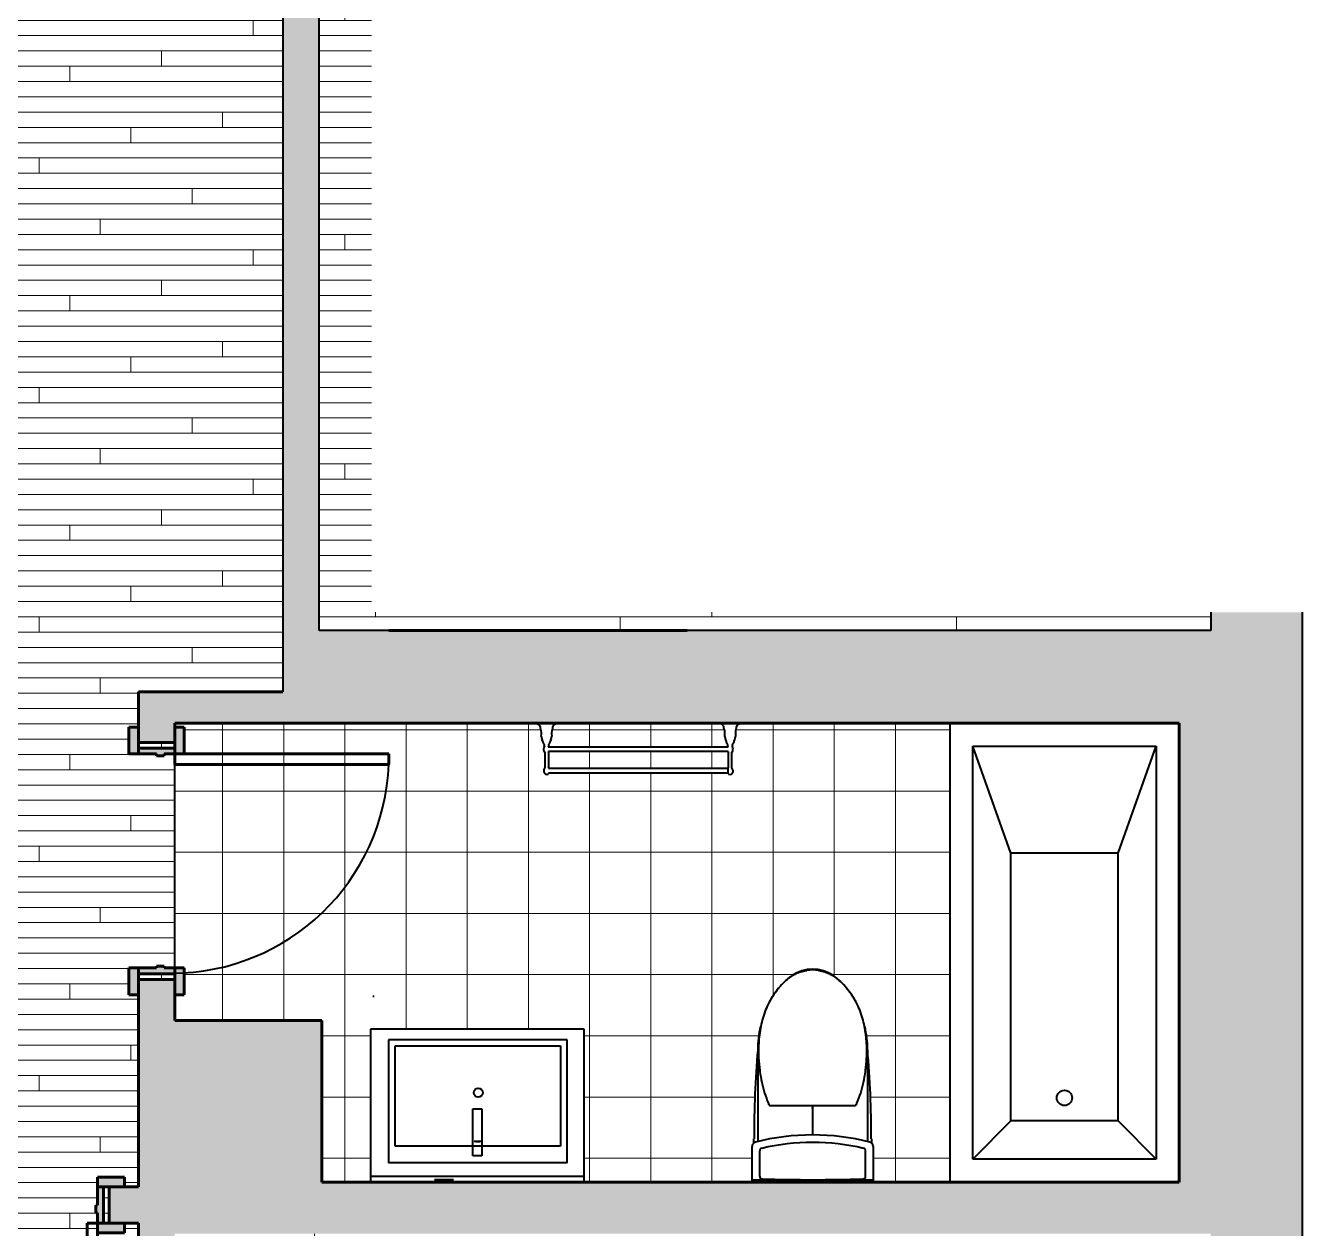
# Model space of a CAD drawing. Header units: inches. Extents: x 244 to 1315, y -3940 to 1078.
# Drawn here: x 494.2 to 661.2, y -3753.2 to -3595.9 of the extents above; entities that cross this region are included whole.
import ezdxf

# ---------------------------------------------------------------- set-up
doc = ezdxf.new("R2010")
doc.units = ezdxf.units.IN
doc.header["$MEASUREMENT"] = 0
for name, color, linetype, lineweight in [('A-DETL-GENF', 92, 'Continuous', 9), ('A-DOOR', 31, 'Continuous', 18), ('A-DOOR-FRAM', 31, 'Continuous', 18), ('A-FLOR', 192, 'Continuous', 40), ('A-FLOR-PATT', 8, 'Continuous', 40), ('A-WALL', 113, 'Continuous', 18), ('A-WALL-PATT', 111, 'Continuous', 18), ('I-WALL', 2, 'Continuous', 18), ('P-SANR-FIXT', 6, 'Continuous', 40), ('Q-CASE', 31, 'Continuous', 18), ('Q-SPCQ', 91, 'Continuous', 40)]:
    doc.layers.add(name, color=color, linetype=linetype, lineweight=lineweight)

# ---------------------------------------------------------------- blocks, each defined once
blk = doc.blocks.new('EMBARC Door - 28_ x 84_ -BATHROOM-1130415-UNIT 4')
at = {"layer": 'A-DOOR-FRAM', "lineweight": 40}
h = blk.add_hatch(color=135, dxfattribs=at)
h.paths.add_polyline_path([(-17.5, 2.375), (-14, 2.375), (-14, 3.625), (-17.5, 3.625)], flags=0)
h.paths.add_polyline_path([(14, 3.625), (14, 2.375), (17.5, 2.375), (17.5, 3.625)], flags=0)
h = blk.add_hatch(color=135, dxfattribs=at)
h.paths.add_polyline_path([(-14.75, -2.375), (-14, -2.375), (-14, -1), (-13.75, -1), (-13.75, 0), (-14, 0), (-14, 2.375), (-14.75, 2.375)], flags=0)
h.paths.add_polyline_path([(13.75, 0), (13.75, -1), (14, -1), (14, -2.375), (14.75, -2.375), (14.75, 2.375), (14, 2.375), (14, 0)], flags=0)
h = blk.add_hatch(color=135, dxfattribs=at)
h.paths.add_polyline_path([(-17.5, -2.375), (-17.5, -3.625), (-14, -3.625), (-14, -2.375)], flags=0)
h.paths.add_polyline_path([(14, -3.625), (17.5, -3.625), (17.5, -2.375), (14, -2.375)], flags=0)
at = {"layer": 'A-DOOR', "color": 10, "lineweight": 60}
for p, q in [((12.625, -2.375), (12.625, -30.375)), ((14, -2.375), (12.625, -2.375)), ((14, -2.375), (14, -30.375)), ((14, -30.375), (12.625, -30.375))]:
    blk.add_line(p, q, dxfattribs=at)
at = {"layer": 'A-DOOR', "color": 250, "lineweight": 40}
blk.add_arc((13.725, -1.991), 28.405, 180, 267.78054, dxfattribs=at)
at = {"layer": 'A-DOOR-FRAM', "color": 10, "lineweight": 60}
for p, q in [((-17.5, 2.375), (-17.5, 3.625)), ((-17.5, 3.625), (-14, 3.625)), ((-14, 3.625), (-14, 2.375)), ((14, 3.625), (17.5, 3.625)), ((14, 2.375), (14, 3.625)), ((17.5, 3.625), (17.5, 2.375)), ((-14, 2.375), (-17.5, 2.375)), ((-14.75, -2.375), (-14.75, 2.375)), ((-14.75, 2.375), (-14, 2.375)), ((-14, 2.375), (-14, 0)), ((17.5, 2.375), (14, 2.375)), ((14, 2.375), (14.75, 2.375)), ((14, 0), (14, 2.375)), ((14.75, 2.375), (14.75, -2.375)), ((-14, 0), (-13.75, 0)), ((-13.75, 0), (-13.75, -1)), ((13.75, 0), (14, 0)), ((13.75, -1), (13.75, 0)), ((-14, -1), (-14, -2.375)), ((-13.75, -1), (-14, -1)), ((14, -1), (13.75, -1)), ((14, -2.375), (14, -1)), ((-17.5, -3.625), (-17.5, -2.375)), ((-17.5, -2.375), (-14, -2.375)), ((-14, -2.375), (-14.75, -2.375)), ((-14, -2.375), (-14, -3.625)), ((14, -3.625), (14, -2.375)), ((14, -2.375), (17.5, -2.375)), ((14.75, -2.375), (14, -2.375)), ((17.5, -2.375), (17.5, -3.625)), ((-14, -3.625), (-17.5, -3.625)), ((17.5, -3.625), (14, -3.625))]:
    blk.add_line(p, q, dxfattribs=at)
blk = doc.blocks.new('BaseCabinet_Floating_vanity single_medicine cabinet - BaseCabinet_Floating_vanity single_medicine cabinet-1659136-UNIT 4')
at = {"layer": 'Q-CASE', "color": 250, "lineweight": 40}
for p, q in [((-13.26, 0), (-13.26, -20)), ((14.68, -20), (14.68, 0)), ((-13.26, -0.75), (14.74, -0.75)), ((3.85, -0.31), (6.32, -0.31)), ((-11.01, -2.5), (12.36, -2.5)), ((-11.01, -2.5), (-11.01, -18.62)), ((12.36, -18.62), (12.36, -2.5)), ((-10.14, -17.83), (-10.14, -4.7)), ((-10.14, -4.7), (11.49, -4.7)), ((0.14, -9.58), (0.14, -3.44)), ((0.14, -3.44), (1.33, -3.44)), ((1.33, -3.44), (1.33, -9.58)), ((11.49, -4.7), (11.49, -17.83)), ((0.14, -5.31), (1.14, -5.31)), ((0.96, -5.31), (0.42, -5.31)), ((1.33, -9.58), (0.14, -9.58)), ((11.49, -17.83), (-10.14, -17.83)), ((-13.26, -20), (14.68, -20)), ((-11.01, -18.62), (12.36, -18.62)), ((14.24, -24.25), (14.41, -24.25))]:
    blk.add_line(p, q, dxfattribs=at)
blk.add_circle((0.61, -11.69), 0.595, dxfattribs=at)
blk = doc.blocks.new('Tub- Duravit Starck 30x60 4 frost - Tub- Duravit Starck 30x60 4 frost-1353276-UNIT 4')
at = {"layer": 'P-SANR-FIXT', "color": 250}
for p, q in [((-9.5, 7), (-23.5, 12)), ((-23.5, -12), (-23.5, 12)), ((-23.5, 12), (30.5, 12)), ((25.5, 7), (30.5, 12)), ((30.5, 12), (30.5, -12)), ((-9.5, 7), (-9.5, -7)), ((25.5, 7), (-9.5, 7)), ((25.5, 7), (25.5, -7)), ((-9.5, -7), (-23.5, -12)), ((25.5, -7), (-9.5, -7)), ((25.5, -7), (30.5, -12)), ((30.5, -12), (-23.5, -12)), ((-26.5, -15), (33.5, -15))]:
    blk.add_line(p, q, dxfattribs=at)
blk.add_circle((22.49, 0), 1, dxfattribs=at)
blk = doc.blocks.new('EMBARC Door - 32_ x 84_ BEDROOM-1132056-UNIT 4')
at = {"layer": 'A-DOOR-FRAM', "lineweight": 40}
h = blk.add_hatch(color=135, dxfattribs=at)
h.paths.add_polyline_path([(-16, 2.375), (-16, 3.625), (-19.5, 3.625), (-19.5, 2.375)], flags=0)
h.paths.add_polyline_path([(18.952, 2.375), (19.5, 2.375), (19.5, 3.625), (16, 3.625), (16, 2.375)], flags=0)
h = blk.add_hatch(color=135, dxfattribs=at)
h.paths.add_polyline_path([(-16, -2.375), (-16, -1), (-15.75, -1), (-15.75, 0), (-16, 0), (-16, 2.375), (-16.75, 2.375), (-16.75, -2.375)], flags=0)
h.paths.add_polyline_path([(16, -2.375), (16.75, -2.375), (16.75, 2.375), (16, 2.375), (16, 0), (15.75, 0), (15.75, -1), (16, -1)], flags=0)
h = blk.add_hatch(color=135, dxfattribs=at)
h.paths.add_polyline_path([(-16, -3.625), (-16, -2.375), (-19.5, -2.375), (-19.5, -3.625)], flags=0)
h.paths.add_polyline_path([(18.952, -3.625), (19.5, -3.625), (19.5, -2.375), (16, -2.375), (16, -3.625)], flags=0)
at = {"layer": 'A-DOOR', "color": 10, "lineweight": 60}
for p, q in [((14.625, -2.375), (14.625, -34.375)), ((16, -2.375), (14.625, -2.375)), ((16, -2.375), (16, -34.375)), ((16, -34.375), (14.625, -34.375))]:
    blk.add_line(p, q, dxfattribs=at)
at = {"layer": 'A-DOOR', "color": 250, "lineweight": 40}
blk.add_arc((15.725, -1.991), 32.403, 180, 268.05446, dxfattribs=at)
at = {"layer": 'A-DOOR-FRAM', "color": 10, "lineweight": 60}
for p, q in [((-19.5, 2.375), (-19.5, 3.625)), ((-19.5, 3.625), (-16, 3.625)), ((-16, 3.625), (-16, 2.375)), ((16, 3.625), (19.5, 3.625)), ((16, 2.375), (16, 3.625)), ((19.5, 3.625), (19.5, 2.375)), ((-16, 2.375), (-19.5, 2.375)), ((-16.75, -2.375), (-16.75, 2.375)), ((-16.75, 2.375), (-16, 2.375)), ((-16, 2.375), (-16, 0)), ((19.5, 2.375), (16, 2.375)), ((16, 2.375), (16.75, 2.375)), ((16, 0), (16, 2.375)), ((16.75, 2.375), (16.75, -2.375)), ((-16, 0), (-15.75, 0)), ((-15.75, 0), (-15.75, -1)), ((15.75, 0), (16, 0)), ((15.75, -1), (15.75, 0)), ((-16, -1), (-16, -2.375)), ((-15.75, -1), (-16, -1)), ((16, -1), (15.75, -1)), ((16, -2.375), (16, -1)), ((-19.5, -3.625), (-19.5, -2.375)), ((-19.5, -2.375), (-16, -2.375)), ((-16, -2.375), (-16.75, -2.375)), ((-16, -2.375), (-16, -3.625)), ((16, -3.625), (16, -2.375)), ((16, -2.375), (19.5, -2.375)), ((16.75, -2.375), (16, -2.375)), ((19.5, -2.375), (19.5, -3.625)), ((-16, -3.625), (-19.5, -3.625)), ((19.5, -3.625), (16, -3.625))]:
    blk.add_line(p, q, dxfattribs=at)
blk = doc.blocks.new('Bathroom_Accessory-Double_Towel_Bar-Kohler-Kelston-13503 - Chrome-Polished_Chrome-CP-1087613-UNIT 4')
at = {"layer": 'Q-SPCQ', "color": 250}
for p, q in [((561.58, -3687.76), (561.58, -3687.64)), ((563.16, -3687.64), (563.16, -3687.76)), ((585.58, -3687.76), (585.58, -3687.64)), ((587.18, -3687.64), (587.19, -3687.76)), ((561.69, -3688.87), (561.7, -3688.52)), ((561.9, -3689.47), (561.78, -3689.26)), ((562.96, -3689.26), (562.84, -3689.47)), ((563.04, -3688.52), (563.05, -3688.87)), ((585.69, -3688.87), (585.7, -3688.52)), ((585.9, -3689.47), (585.78, -3689.26)), ((586.98, -3689.26), (586.86, -3689.47)), ((587.07, -3688.52), (587.07, -3688.87)), ((562.02, -3689.78), (561.94, -3689.69)), ((562.09, -3690.22), (562.15, -3690.22)), ((562.19, -3692.89), (562.19, -3690.91)), ((562.6, -3690.22), (586.15, -3690.22)), ((562.61, -3690.9), (562.61, -3692.92)), ((586.12, -3690.83), (562.65, -3690.83)), ((562.65, -3690.83), (562.65, -3690.87)), ((562.8, -3689.69), (562.72, -3689.78)), ((586.02, -3689.78), (585.94, -3689.69)), ((586.12, -3690.87), (586.12, -3690.83)), ((586.16, -3692.92), (586.16, -3690.9)), ((586.58, -3690.91), (586.58, -3692.96)), ((586.62, -3690.22), (586.68, -3690.22)), ((586.82, -3689.69), (586.74, -3689.78)), ((562.64, -3692.95), (562.64, -3692.98)), ((562.64, -3692.98), (586.13, -3692.98)), ((586.13, -3693.66), (562.64, -3693.66)), ((562.64, -3693.66), (562.64, -3693.69)), ((586.13, -3693.69), (586.13, -3692.95)), ((586.13, -3692.98), (586.13, -3692.95)), ((586.13, -3693.69), (586.13, -3693.66))]:
    blk.add_line(p, q, dxfattribs=at)
for centre, radius, start, end in [((561.29, -3687.12), 0.128, 181.1964, 264.8036), ((561.08, -3687.63), 0.436, 21.8005, 62.1995), ((561.6, -3687.46), 0.12, 187.0638, 244.9362), ((561.48, -3687.64), 0.1, 358.9824, 47.0697), ((563.26, -3687.64), 0.1, 132.9303, 181.0176), ((563.14, -3687.46), 0.12, 295.0638, 352.9362), ((563.66, -3687.63), 0.436, 117.8005, 158.1995), ((563.45, -3687.12), 0.128, 275.1964, 358.8036), ((585.29, -3687.12), 0.128, 181.1964, 264.8036), ((585.08, -3687.63), 0.436, 21.8005, 62.1995), ((585.6, -3687.46), 0.12, 187.0638, 244.9362), ((585.48, -3687.64), 0.1, 358.9824, 47.0697), ((587.28, -3687.64), 0.1, 132.9303, 181.0176), ((587.17, -3687.46), 0.12, 295.0638, 352.9362), ((587.69, -3687.63), 0.436, 117.8005, 158.1995), ((587.47, -3687.12), 0.128, 275.1964, 358.8036), ((559.71, -3688.44), 1.99, 357.6735, 19.9495), ((562.54, -3688.88), 0.843, 179.2403, 206.5904), ((562.2, -3688.88), 0.843, 333.4096, 0.7597), ((565.03, -3688.44), 1.99, 160.0505, 182.3265), ((583.71, -3688.44), 1.99, 357.6735, 19.9495), ((586.54, -3688.88), 0.843, 179.2403, 206.5904), ((586.23, -3688.88), 0.843, 333.4096, 0.7597), ((589.06, -3688.44), 1.99, 160.0505, 182.3265), ((561.51, -3689.57), 0.407, 353.8401, 14.1599), ((562, -3689.63), 0.0874, 173.8401, 228.8053), ((562.5, -3690.51), 0.508, 144.4295, 180.9134), ((562.42, -3690.55), 0.429, 175.6288, 236.791), ((561.79, -3689.99), 0.312, 338.8268, 42.083), ((562.17, -3690.13), 0.0907, 158.8268, 255.5429), ((562.57, -3690.13), 0.0907, 284.4571, 21.1732), ((562.37, -3690.6), 0.383, 307.7532, 315.9552), ((562.95, -3689.99), 0.312, 137.917, 201.1732), ((562.74, -3689.63), 0.0874, 311.1947, 6.1599), ((563.23, -3689.57), 0.407, 165.8401, 186.1599), ((585.51, -3689.57), 0.407, 353.8401, 14.1599), ((586, -3689.63), 0.0874, 173.8401, 228.8053), ((585.79, -3689.99), 0.312, 338.8268, 42.083), ((586.17, -3690.13), 0.0907, 158.8268, 255.5429), ((586.39, -3690.62), 0.362, 222.7084, 231.3813), ((586.35, -3690.56), 0.418, 303.3146, 5.8817), ((586.6, -3690.13), 0.0907, 284.4571, 21.1732), ((586.97, -3689.99), 0.312, 137.917, 201.1732), ((585.91, -3690.61), 0.869, 5.8817, 26.8538), ((586.77, -3689.63), 0.0874, 311.1947, 6.1599), ((587.26, -3689.57), 0.407, 165.8401, 186.1599), ((562.44, -3693.37), 0.442, 169.6067, 264.9265), ((562.43, -3693.25), 0.426, 124.3288, 185.9719), ((562.39, -3693.48), 0.328, 272.0748, 321.177), ((562.57, -3692.98), 0.0729, 26.5629, 63.4371), ((586.39, -3693.18), 0.347, 131.5308, 139.5078), ((586.35, -3693.54), 0.268, 213.6782, 274.4332), ((586.34, -3693.37), 0.442, 274.383, 9.248), ((586.21, -3693.39), 0.572, 9.8652, 49.1677)]:
    blk.add_arc(centre, radius, start, end, dxfattribs=at)
blk = doc.blocks.new('Toilet _TOTO LEGATO 3D_cleaned up - MS624214CEF-429084-UNIT 4')
at = {"layer": 'P-SANR-FIXT', "color": 250}
for p, q in [((-7.91, 9.34), (-7.91, 13.95)), ((-7.91, 13.75), (7.92, 13.75)), ((7.92, 13.95), (7.92, 9.34)), ((-6.93, 13.23), (-6.93, 9.92)), ((6.93, 9.92), (6.93, 13.23)), ((-7.68, 8.33), (-7.68, 8.88)), ((-7.18, -3.31), (-7.18, 8.71)), ((-7.18, 8.7), (-7.15, 8.7)), ((7.16, 8.7), (7.18, 8.7)), ((7.18, -3.31), (7.18, 8.71)), ((7.68, 8.87), (7.68, 8.33)), ((0, 4.03), (0, 7.83)), ((0, 4.24), (0, 5.36)), ((-5.61, 4.03), (5.61, 4.03)), ((0, 4.36), (0, 4.24)), ((0, 4.03), (0, 4.36)), ((0, 4.03), (0, 4.24)), ((-7.09, -3.31), (-7.18, -3.31)), ((-7.09, -3.31), (-7.18, -3.31)), ((7.18, -3.31), (7.09, -3.31)), ((7.18, -3.31), (7.09, -3.31))]:
    blk.add_line(p, q, dxfattribs=at)
at = {"layer": 'P-SANR-FIXT', "color": 250, "flags": 128}
for points in [[(-5.61, 4.03), (-5.67, 3.95), (-5.71, 3.87)], [(5.71, 3.87), (5.67, 3.95), (5.61, 4.03)], [(-6.02, 3.13), (-6.04, 3.07), (-6.06, 3.01)], [(6.06, 3.01), (6.04, 3.07), (6.02, 3.13)]]:
    blk.add_lwpolyline(points, dxfattribs=at)
at = {"layer": 'P-SANR-FIXT', "color": 250}
for centre, radius, start, end in [((-7.32, 13.95), 0.591, 174.9168, 180), ((-6.58, 13.23), 0.348, 91.929, 180), ((0, -182.17), 195.86, 88.071, 91.929), ((6.58, 13.23), 0.348, 360, 88.071), ((7.33, 13.95), 0.591, 0, 5.0832), ((-7.32, 9.34), 0.591, 180, 255.5423), ((0, 37.75), 29.92, 255.5423, 284.4577), ((-6.58, 9.92), 0.348, 180, 256.6907), ((0, 37.75), 28.94, 256.6907, 283.3093), ((6.58, 9.92), 0.348, 283.3093, 360), ((7.33, 9.34), 0.591, 284.4577, 0), ((130.13, 8.33), 137.8, 180, 184.8441), ((-130.13, 8.33), 137.8, 355.1559, 360), ((5.78, -3.31), 12.96, 180, 193.5517), ((-5.78, -3.31), 12.96, 346.4483, 360), ((3.9, -4.41), 10.87, 210.6767, 211.8641), ((-3.9, -4.41), 10.87, 328.0504, 329.259), ((3.9, -4.41), 10.87, 217.7104, 219.7726), ((-3.9, -4.41), 10.87, 320.2019, 322.2678), ((0, -8.61), 5.13, 237.4467, 240.5016), ((0, -8.96), 4.88, 236.2844, 303.7167), ((0, -8.61), 5.13, 299.4994, 302.5551), ((0, -8.61), 5.13, 248.2107, 251.2135), ((0, -8.61), 5.13, 288.789, 291.7895)]:
    blk.add_arc(centre, radius, start, end, dxfattribs=at)
for points in [[(-5.79, 3.7), (-5.98, 3.26), (-6.31, 2.36), (-6.68, 0.96), (-6.84, 0.02), (-6.9, -0.46)], [(-5.74, 3.81), (-5.75, 3.8), (-5.76, 3.78), (-5.78, 3.74), (-5.79, 3.71), (-5.79, 3.7)], [(-5.71, 3.87), (-5.71, 3.87), (-5.72, 3.85), (-5.74, 3.83), (-5.74, 3.81)], [(5.74, 3.81), (5.74, 3.82), (5.72, 3.85), (5.72, 3.87), (5.71, 3.87)], [(6.9, -0.46), (6.84, 0.02), (6.68, 0.96), (6.31, 2.36), (5.98, 3.26), (5.79, 3.7)], [(-6.9, -0.46), (-6.93, -0.74), (-6.99, -1.31), (-7.04, -1.88), (-7.06, -2.17)], [(7.06, -2.17), (7.04, -1.88), (6.99, -1.31), (6.93, -0.74), (6.9, -0.46)], [(-7.06, -2.17), (-7.1, -2.92), (-7.09, -4.42), (-6.88, -5.9), (-6.73, -6.64)], [(6.73, -6.64), (6.88, -5.9), (7.09, -4.42), (7.1, -2.92), (7.06, -2.17)], [(-5.18, -10.37), (-5.23, -10.3), (-5.32, -10.16), (-5.4, -10.02), (-5.44, -9.95)], [(5.43, -9.96), (5.4, -10.03), (5.31, -10.16), (5.23, -10.3), (5.18, -10.37)], [(-5.05, -10.56), (-5.1, -10.5), (-5.14, -10.43), (-5.18, -10.37)], [(-4.4, -11.42), (-4.43, -11.39), (-4.45, -11.35), (-4.48, -11.32)], [(4.48, -11.33), (4.45, -11.36), (4.42, -11.39), (4.4, -11.42)], [(5.18, -10.37), (5.14, -10.43), (5.1, -10.5), (5.05, -10.56)]]:
    blk.add_open_spline(points, degree=3, dxfattribs=at)
for points, knots in [([(5.79, 3.7), (5.79, 3.71), (5.79, 3.72), (5.78, 3.73), (5.78, 3.74), (5.77, 3.75), (5.77, 3.76), (5.76, 3.77), (5.76, 3.78), (5.76, 3.79), (5.75, 3.8), (5.74, 3.81), (5.74, 3.81)], [0, 0, 0, 0, 0.166667, 0.25, 0.333333, 0.416667, 0.5, 0.583333, 0.666667, 0.75, 0.833333, 1, 1, 1, 1]), ([(-6.73, -6.64), (-6.65, -7), (-6.46, -7.72), (-5.94, -9.12), (-5.2, -10.42), (-4.28, -11.58), (-3.76, -12.12), (-3.49, -12.37)], [0, 0, 0, 0, 0.166667, 0.333333, 0.666667, 0.833333, 1, 1, 1, 1]), ([(3.49, -12.37), (3.76, -12.12), (4.28, -11.58), (5.2, -10.42), (5.94, -9.12), (6.46, -7.72), (6.65, -7), (6.73, -6.64)], [0, 0, 0, 0, 0.166667, 0.333333, 0.666667, 0.833333, 1, 1, 1, 1]), ([(-4.58, -11.2), (-4.6, -11.17), (-4.69, -11.07), (-4.77, -10.96), (-4.83, -10.87)], [0.6308205, 0.6308205, 0.6308205, 0.6308205, 0.6666667, 0.779503, 0.779503, 0.779503, 0.779503]), ([(-3.49, -12.37), (-3.69, -12.19), (-3.92, -11.96), (-4.15, -11.71), (-4.18, -11.67)], [0, 0, 0, 0, 0.3333333, 0.3979979, 0.3979979, 0.3979979, 0.3979979]), ([(4.18, -11.67), (4.15, -11.71), (3.92, -11.96), (3.69, -12.19), (3.49, -12.37)], [0.6020926, 0.6020926, 0.6020926, 0.6020926, 0.6666667, 1, 1, 1, 1]), ([(4.83, -10.87), (4.77, -10.96), (4.68, -11.07), (4.6, -11.17), (4.58, -11.2)], [0.2205907, 0.2205907, 0.2205907, 0.2205907, 0.3333333, 0.3707003, 0.3707003, 0.3707003, 0.3707003]), ([(-2.71, -12.97), (-2.87, -12.87), (-3.14, -12.68), (-3.39, -12.46), (-3.49, -12.37)], [0.6542519, 0.6542519, 0.6542519, 0.6542519, 0.8571429, 1, 1, 1, 1]), ([(-3.49, -12.37), (-3.3, -12.55), (-2.9, -12.86), (-2.24, -13.25), (-1.52, -13.53), (-0.52, -13.76), (0.78, -13.76), (2.01, -13.38), (2.9, -12.86), (3.3, -12.55), (3.49, -12.37)], [0, 0, 0, 0, 0.1, 0.2, 0.3, 0.4, 0.6, 0.8, 0.9, 1, 1, 1, 1]), ([(-2.28, -13.21), (-2.36, -13.17), (-2.48, -13.11), (-2.59, -13.04), (-2.64, -13.01)], [0.4864195, 0.4864195, 0.4864195, 0.4864195, 0.5714286, 0.6258889, 0.6258889, 0.6258889, 0.6258889]), ([(-1.58, -13.49), (-1.59, -13.49), (-1.64, -13.47), (-1.72, -13.44), (-1.83, -13.41), (-1.96, -13.35), (-2.09, -13.3), (-2.17, -13.26), (-2.2, -13.25)], [0.2391348, 0.2391348, 0.2391348, 0.2391348, 0.25, 0.2857143, 0.3214286, 0.3571429, 0.4285714, 0.4541068, 0.4541068, 0.4541068, 0.4541068]), ([(2.2, -13.25), (2.17, -13.26), (2.05, -13.31), (1.91, -13.38), (1.75, -13.43), (1.67, -13.46), (1.61, -13.48), (1.58, -13.49)], [0.545761, 0.545761, 0.545761, 0.545761, 0.5714286, 0.6785714, 0.7053571, 0.7321429, 0.7607227, 0.7607227, 0.7607227, 0.7607227]), ([(2.64, -13.01), (2.59, -13.04), (2.48, -13.11), (2.36, -13.17), (2.28, -13.21)], [0.3741111, 0.3741111, 0.3741111, 0.3741111, 0.4285714, 0.513369, 0.513369, 0.513369, 0.513369]), ([(3.49, -12.37), (3.29, -12.56), (3.03, -12.76), (2.76, -12.94), (2.71, -12.97)], [0, 0, 0, 0, 0.2857143, 0.3457481, 0.3457481, 0.3457481, 0.3457481]), ([(-0.75, -13.69), (-0.84, -13.67), (-0.98, -13.65), (-1.15, -13.61), (-1.28, -13.58), (-1.37, -13.56), (-1.43, -13.54), (-1.45, -13.53)], [0, 0, 0, 0, 0.0714286, 0.1071429, 0.1428571, 0.1785714, 0.1956596, 0.1956596, 0.1956596, 0.1956596]), ([(1.45, -13.53), (1.41, -13.54), (1.35, -13.56), (1.25, -13.59), (1.06, -13.63), (0.89, -13.66), (0.75, -13.69)], [0.8041925, 0.8041925, 0.8041925, 0.8041925, 0.8392857, 0.8660714, 0.8928571, 1, 1, 1, 1])]:
    blk.add_open_spline(points, degree=3, knots=knots, dxfattribs=at)

msp = doc.modelspace()

# ---------------------------------------------------------------- hatches: boundary and pattern name
at = {"layer": 'A-DETL-GENF'}
h = msp.add_hatch(color=55, dxfattribs=at)
h.paths.add_polyline_path([(316.52, -3786.75), (329.25, -3786.75), (329.25, -3711.31), (305.5, -3711.31), (305.5, -3786.75)], flags=0)
h.paths.add_polyline_path([(511.37, -3750.5), (530.37, -3750.5), (530.37, -3728.62), (511.37, -3728.62), (511.37, -3746.38)], flags=0)
h.paths.add_polyline_path([(452.3, -3593.63), (463.32, -3593.63), (463.32, -3574.06), (342.01, -3574.06), (342.01, -3593.63), (397.99, -3593.63)], flags=0)
at = {"layer": 'A-FLOR-PATT', "lineweight": 9}
h = msp.add_hatch(dxfattribs=at)
h.set_pattern_fill('FP_1', color=43, style=0, pattern_type=2)
h.set_pattern_definition([(0, (0, 0.8), (0, 2), []), (90, (0, 0.8), (-8, 8), [2, -28]), (90, (12, 4.8), (-8, 8), [2, -28])])
h.paths.add_polyline_path([(411.57, -3919.87), (440.77, -3919.87), (482.59, -3857.87), (560.5, -3857.87), (560.5, -3853.4), (559.25, -3853.4), (559.25, -3849.9), (562.87, -3849.9), (562.87, -3849.65), (563.87, -3849.65), (563.87, -3849.9), (565.25, -3849.9), (565.25, -3821.9), (563.87, -3821.9), (563.87, -3822.15), (562.87, -3822.15), (562.87, -3821.9), (559.25, -3821.9), (559.25, -3818.4), (560.5, -3818.4), (560.5, -3814.25), (554.87, -3814.25), (554.87, -3815.5), (551.37, -3815.5), (551.37, -3812.87), (551.12, -3812.87), (551.12, -3811.87), (551.37, -3811.87), (551.37, -3808.25), (554.87, -3808.25), (554.87, -3809.5), (572, -3809.5), (572, -3753.87), (513.75, -3753.87), (513.75, -3809.5), (519.87, -3809.5), (519.87, -3808.25), (523.37, -3808.25), (523.37, -3811.87), (523.62, -3811.87), (523.62, -3812.87), (523.37, -3812.87), (523.37, -3815.5), (519.87, -3815.5), (519.87, -3814.25), (509, -3814.25), (509, -3752.5), (507.16, -3752.5), (507.16, -3753.75), (503.66, -3753.75), (503.66, -3751.12), (503.41, -3751.12), (503.41, -3750.12), (503.66, -3750.12), (503.66, -3746.5), (507.16, -3746.5), (507.16, -3747.75), (509, -3747.75), (509, -3722.62), (507.75, -3722.62), (507.75, -3719.12), (511.37, -3719.12), (511.37, -3718.87), (512.37, -3718.87), (512.37, -3719.12), (513.75, -3719.12), (513.75, -3691.12), (512.37, -3691.12), (512.37, -3691.37), (511.37, -3691.37), (511.37, -3691.12), (507.75, -3691.12), (507.75, -3687.62), (509, -3687.62), (509, -3683), (527.87, -3683), (527.87, -3594.75), (526.62, -3594.75), (526.62, -3591.25), (529.62, -3591.25), (529.62, -3591), (530.62, -3591), (530.62, -3591.25), (533.87, -3591.25), (533.87, -3594.75), (532.62, -3594.75), (532.62, -3675), (649.25, -3675), (649.25, -3672.6), (539.5, -3672.6), (539.5, -3518.43), (581.25, -3518.43), (581.25, -3515), (532.62, -3515), (532.62, -3551.75), (533.87, -3551.75), (533.87, -3555.25), (530.62, -3555.25), (530.62, -3555.5), (529.62, -3555.5), (529.62, -3555.25), (526.62, -3555.25), (526.62, -3551.75), (527.87, -3551.75), (527.87, -3510.25), (621.12, -3510.25), (621.12, -3483.25), (645.12, -3483.25), (645.12, -3483.12), (618.75, -3483.12), (617.75, -3481.87), (617.75, -3481.37), (616.31, -3479.93), (616.31, -3456.43), (617.75, -3455), (617.76, -3454.47), (618.75, -3453.25), (621.12, -3453.25), (621.12, -3431.25), (565.37, -3431.25), (565.37, -3434.02), (561.61, -3434.02), (561.59, -3434.1), (561.53, -3434.15), (561.52, -3434.22), (561.56, -3434.28), (561.61, -3434.29), (561.61, -3434.37), (563.52, -3434.4), (563.56, -3434.43), (563.62, -3434.57), (563.62, -3435.26), (563.57, -3435.44), (563.44, -3435.58), (563.26, -3435.65), (561.88, -3435.77), (561.66, -3435.99), (536.61, -3435.99), (536.59, -3437.07), (536.53, -3437.07), (536.47, -3437.16), (536.42, -3437.17), (534.79, -3437.14), (534.7, -3437.1), (534.67, -3437.02), (534.65, -3437.02), (534.64, -3436.43), (534.64, -3435.99), (533.72, -3435.96), (533.68, -3435.93), (533.62, -3435.79), (533.62, -3434.57), (533.72, -3434.4), (533.82, -3434.37), (535.63, -3434.37), (535.65, -3434.29), (535.71, -3434.24), (535.72, -3434.17), (535.68, -3434.11), (535.63, -3434.1), (535.63, -3434.02), (533.62, -3434.02), (533.65, -3407.35), (533.77, -3407.26), (533.77, -3407.25), (533.12, -3407.25), (533.12, -3435.24), (443.12, -3435.24), (443.12, -3423.24), (399.21, -3423.24), (399.21, -3411.37), (315.62, -3411.37), (315.62, -3413.9), (263.29, -3466.23), (263.29, -3541.52), (312.02, -3590.25), (339.95, -3590.25), (339.95, -3571.56), (465.95, -3571.56), (465.95, -3603.25), (461.2, -3603.25), (461.2, -3597), (422.2, -3597), (422.2, -3653.5), (461.2, -3653.5), (461.2, -3651.25), (465.95, -3651.25), (465.95, -3666.13), (467.2, -3666.13), (467.2, -3669.63), (463.57, -3669.63), (463.57, -3669.88), (462.57, -3669.88), (462.57, -3669.63), (459.95, -3669.63), (459.95, -3666.13), (461.2, -3666.13), (461.2, -3658.25), (417.45, -3658.25), (417.45, -3597), (315.62, -3597), (315.62, -3709.25), (331.62, -3709.25), (331.62, -3765.99), (417.82, -3765.99), (417.82, -3762.99), (422.57, -3762.99), (422.57, -3765.99), (461.2, -3765.99), (461.2, -3712.99), (422.57, -3712.99), (422.57, -3714.99), (417.82, -3714.99), (417.82, -3706.24), (461.2, -3706.24), (461.2, -3705.13), (459.95, -3705.13), (459.95, -3701.63), (462.57, -3701.63), (462.57, -3701.38), (463.57, -3701.38), (463.57, -3701.63), (467.2, -3701.63), (467.2, -3705.13), (465.95, -3705.13), (465.95, -3747.75), (468.16, -3747.75), (468.16, -3746.5), (471.66, -3746.5), (471.66, -3750.12), (471.91, -3750.12), (471.91, -3751.12), (471.66, -3751.12), (471.66, -3753.75), (468.16, -3753.75), (468.16, -3752.5), (465.95, -3752.5), (465.95, -3770.74), (331.62, -3770.74), (331.62, -3789.5), (315.62, -3789.5), (315.62, -3857.87), (325.79, -3857.87), (367.61, -3919.87), (397.99, -3919.87)], flags=0)
h.paths.add_polyline_path([(372.01, -3852.75), (371.38, -3852.75), (371.38, -3773.75), (431.38, -3773.75), (431.38, -3852.75), (372.38, -3852.75)], flags=0)
h.paths.add_polyline_path([(565.25, -3851.4), (565.25, -3850.65), (560.5, -3850.65), (560.5, -3851.4), (563.87, -3851.4)], flags=0)
h.paths.add_polyline_path([(560.5, -3821.15), (565.25, -3821.15), (565.25, -3820.4), (560.5, -3820.4)], flags=0)
h.paths.add_polyline_path([(521.87, -3814.25), (522.62, -3814.25), (522.62, -3809.5), (521.87, -3809.5), (521.87, -3812.87)], flags=0)
h.paths.add_polyline_path([(552.12, -3814.25), (552.87, -3814.25), (552.87, -3809.5), (552.12, -3809.5), (552.12, -3812.87)], flags=0)
h.paths.add_polyline_path([(356.88, -3786.75), (356.88, -3773.75), (369.88, -3773.75), (369.88, -3786.75)], flags=0)
h.paths.add_polyline_path([(445.88, -3786.75), (432.88, -3786.75), (432.88, -3773.75), (445.88, -3773.75), (445.88, -3780.72)], flags=0)
h.paths.add_polyline_path([(470.16, -3752.5), (470.91, -3752.5), (470.91, -3747.75), (470.16, -3747.75), (470.16, -3751.12)], flags=0)
h.paths.add_polyline_path([(505.16, -3752.5), (505.16, -3747.75), (504.41, -3747.75), (504.41, -3752.5), (504.85, -3752.5)], flags=0)
h.paths.add_polyline_path([(512.37, -3720.62), (513.75, -3720.62), (513.75, -3719.87), (509, -3719.87), (509, -3720.62), (511.37, -3720.62)], flags=0)
h.paths.add_polyline_path([(465.95, -3703.13), (465.95, -3702.38), (461.2, -3702.38), (461.2, -3703.13), (463.57, -3703.13)], flags=0)
h.paths.add_polyline_path([(512.37, -3690.37), (513.75, -3690.37), (513.75, -3689.62), (509, -3689.62), (509, -3690.37), (511.37, -3690.37)], flags=0)
h.paths.add_polyline_path([(397, -3682.2), (338, -3682.2), (338, -3603.2), (398, -3603.2), (398, -3682.2), (397.87, -3682.2)], flags=0)
h.paths.add_polyline_path([(462.57, -3668.88), (465.95, -3668.88), (465.95, -3668.13), (461.2, -3668.13), (461.2, -3668.88)], flags=0)
h.paths.add_polyline_path([(429.22, -3648.75), (425.83, -3648.75), (425.83, -3619.75), (456.83, -3619.75), (456.83, -3648.75), (452.3, -3648.75)], flags=0)
h.paths.add_polyline_path([(336.5, -3616.2), (323.5, -3616.2), (323.5, -3603.2), (336.5, -3603.2), (336.5, -3614.08)], flags=0)
h.paths.add_polyline_path([(399.5, -3616.2), (399.5, -3603.2), (412.5, -3603.2), (412.5, -3616.2)], flags=0)
h.paths.add_polyline_path([(530.62, -3592.75), (532.62, -3592.75), (532.62, -3592), (527.87, -3592), (527.87, -3592.75), (529.62, -3592.75)], flags=0)
h.paths.add_polyline_path([(532.62, -3580.7), (519.63, -3573.2), (532.62, -3565.7)], flags=0)
h.paths.add_polyline_path([(449.63, -3564.16), (448.21, -3564.15), (446.47, -3564.02), (445.33, -3563.87), (443.83, -3563.6), (442.6, -3563.31), (440.51, -3562.76), (438.02, -3562.08), (436.93, -3561.7), (436.08, -3561.33), (435.84, -3561.19), (435.7, -3560.97), (436.32, -3559.03), (437.75, -3559.42), (439.55, -3559.83), (441.85, -3560.32), (443.63, -3560.64), (445.3, -3560.86), (446.11, -3560.92), (447.12, -3560.96), (448.02, -3560.94), (448.91, -3560.87), (449.72, -3560.76), (450.62, -3560.55), (451.36, -3560.31), (452.3, -3559.86), (453.14, -3559.29), (453.93, -3558.58), (454.44, -3558.02), (452.3, -3559.82), (449.12, -3560.74), (445.76, -3560.74), (443.16, -3560.38), (440.27, -3559.78), (436.42, -3558.89), (437.57, -3553.57), (438.88, -3548.89), (440.47, -3544.26), (442.2, -3539.99), (442.65, -3540.15), (447.42, -3542.02), (449.28, -3542.84), (451.02, -3543.71), (453.77, -3545.57), (455.91, -3548.14), (456.64, -3550.64), (456.47, -3549.68), (456.17, -3548.71), (455.84, -3547.95), (455.33, -3547.11), (454.6, -3546.22), (453.9, -3545.54), (453.06, -3544.85), (452.17, -3544.23), (451.29, -3543.69), (450.36, -3543.17), (449.44, -3542.71), (448.24, -3542.16), (445.83, -3541.16), (443.29, -3540.19), (442.3, -3539.85), (442.18, -3539.81), (442.77, -3537.86), (443.02, -3537.76), (443.29, -3537.78), (443.85, -3537.87), (444.86, -3538.11), (446.26, -3538.55), (451.21, -3540.33), (451.75, -3540.56), (452.77, -3541.03), (454.28, -3541.85), (455.29, -3542.47), (456.18, -3543.08), (457.17, -3543.86), (458.19, -3544.8), (459.12, -3545.87), (459.92, -3547.08), (460.53, -3548.42), (460.96, -3549.86), (461.19, -3551.37), (461.22, -3552.91), (461, -3554.69), (460.7, -3555.99), (460.12, -3557.5), (459.41, -3558.82), (458.52, -3560.09), (457.48, -3561.21), (456.32, -3562.17), (455.06, -3562.93), (453.6, -3563.52), (452.3, -3563.86), (450.99, -3564.07), (450, -3564.13)], flags=0)
h.paths.add_polyline_path([(529.62, -3554.5), (532.62, -3554.5), (532.62, -3553.75), (527.87, -3553.75), (527.87, -3554.5)], flags=0)
h.paths.add_polyline_path([(397.99, -3526.79), (335.81, -3526.79), (335.81, -3496.79), (421.81, -3496.79), (421.81, -3526.79), (417.81, -3526.79)], flags=0)
h.paths.add_polyline_path([(435.94, -3521.28), (433.94, -3521.05), (432.04, -3520.39), (430.33, -3519.31), (428.91, -3517.89), (427.83, -3516.18), (427.17, -3514.28), (426.94, -3512.28), (427.17, -3510.28), (427.83, -3508.37), (428.91, -3506.67), (430.33, -3505.24), (432.04, -3504.17), (433.94, -3503.5), (435.94, -3503.28), (437.95, -3503.5), (439.85, -3504.17), (441.55, -3505.24), (442.98, -3506.67), (444.05, -3508.37), (444.72, -3510.28), (444.94, -3512.28), (444.72, -3514.28), (444.05, -3516.18), (442.98, -3517.89), (441.55, -3519.31), (439.85, -3520.39), (437.95, -3521.05)], flags=0)
h.paths.add_polyline_path([(621.12, -3518.43), (649.25, -3518.43), (649.25, -3515), (586, -3515), (586, -3518.43), (615.23, -3518.43)], flags=0)
h.paths.add_polyline_path([(617.75, -3479.09), (617.75, -3457.28), (617.5, -3457.53), (617.31, -3458.25), (617.31, -3478.12), (617.5, -3478.84)], flags=0)
h.paths.add_polyline_path([(369.68, -3473.09), (369.68, -3471.07), (385.68, -3471.07), (385.68, -3473.09)], flags=0)
h.paths.add_polyline_path([(345.68, -3473.08), (345.68, -3471.05), (361.68, -3471.03), (361.68, -3473.05), (356.13, -3473.06)], flags=0)
h.paths.add_polyline_path([(385.66, -3469.84), (369.67, -3469.84), (369.67, -3465.09), (361.65, -3465.09), (361.66, -3469.8), (345.67, -3469.83), (345.66, -3465.09), (336.55, -3465.09), (336.55, -3457.33), (331.68, -3457.33), (331.68, -3441.35), (336.55, -3441.35), (336.55, -3433.52), (345.66, -3433.52), (345.67, -3428.83), (361.65, -3428.84), (361.67, -3433.52), (369.66, -3433.52), (369.66, -3428.84), (385.65, -3428.86), (385.67, -3433.52), (395.48, -3433.52), (395.48, -3441.33), (400.23, -3441.33), (400.23, -3457.32), (395.48, -3457.32), (395.48, -3465.09), (385.66, -3465.09)], flags=0)
h.paths.add_polyline_path([(328.43, -3457.35), (328.43, -3441.35), (330.45, -3441.35), (330.45, -3457.35)], flags=0)
h.paths.add_polyline_path([(401.45, -3457.33), (401.45, -3441.34), (403.48, -3441.34), (403.48, -3457.33)], flags=0)
h.paths.add_polyline_path([(385.67, -3427.63), (369.67, -3427.61), (369.67, -3425.59), (385.67, -3425.61)], flags=0)
h.paths.add_polyline_path([(361.67, -3427.62), (345.67, -3427.6), (345.67, -3425.58), (361.67, -3425.59)], flags=0)
h = msp.add_hatch(dxfattribs=at)
h.set_pattern_fill('FP_2', color=9, style=0, pattern_type=2)
h.set_pattern_definition([(0, (0, 0), (0, 8), []), (90, (0, 0), (-8, 5e-16), [])])
h.paths.add_polyline_path([(539.37, -3747.12), (539.37, -3727.12), (567.31, -3727.12), (567.31, -3747.12), (589.27, -3747.12), (589.27, -3747.07), (589.28, -3742.34), (589.39, -3742.1), (589.51, -3741.99), (589.51, -3741.18), (589.64, -3735.47), (590, -3729.81), (590.1, -3729.81), (590.14, -3728.71), (590.26, -3727.59), (590.45, -3726.48), (590.74, -3725.41), (591.13, -3724.36), (591.75, -3723.16), (592.75, -3721.76), (592.92, -3721.55), (593.69, -3720.75), (594.51, -3720.13), (595.53, -3719.66), (595.67, -3719.61), (596.45, -3719.43), (597.18, -3719.38), (597.95, -3719.44), (598.93, -3719.69), (599.94, -3720.19), (600.07, -3720.27), (600.67, -3720.75), (601.62, -3721.77), (601.74, -3721.89), (602.74, -3723.37), (603.24, -3724.36), (603.63, -3725.41), (603.91, -3726.48), (604.11, -3727.59), (604.11, -3727.59), (604.23, -3728.71), (604.25, -3729.38), (604.27, -3729.81), (604.37, -3729.83), (604.75, -3736.28), (604.88, -3742.01), (605.04, -3742.22), (605.09, -3742.47), (605.09, -3747.12), (615.12, -3747.12), (615.12, -3687.12), (587.6, -3687.12), (587.19, -3687.6), (587.18, -3687.64), (587.19, -3687.76), (587.09, -3688.14), (587.05, -3689.07), (586.98, -3689.26), (586.85, -3689.55), (586.82, -3689.69), (586.7, -3689.83), (586.66, -3689.96), (586.65, -3690.15), (586.62, -3690.22), (586.68, -3690.23), (586.77, -3690.52), (586.75, -3690.7), (586.65, -3690.86), (586.58, -3690.91), (586.61, -3692.98), (586.67, -3693.06), (586.74, -3693.17), (586.78, -3693.4), (586.71, -3693.6), (586.57, -3693.74), (586.37, -3693.81), (586.25, -3693.79), (586.19, -3693.74), (586.13, -3693.66), (562.62, -3693.68), (562.5, -3693.79), (562.47, -3693.8), (562.29, -3693.79), (562.12, -3693.68), (562.01, -3693.5), (562, -3693.29), (562.02, -3693.11), (562.12, -3692.95), (562.19, -3692.89), (562.17, -3690.9), (562.06, -3690.78), (562, -3690.61), (562, -3690.41), (562.09, -3690.22), (562.15, -3690.22), (562.09, -3690.07), (562.1, -3689.95), (562.06, -3689.83), (561.94, -3689.69), (561.9, -3689.47), (561.78, -3689.26), (561.72, -3689.07), (561.69, -3688.87), (561.68, -3688.14), (561.58, -3687.74), (561.56, -3687.58), (561.48, -3687.47), (561.37, -3687.3), (561.28, -3687.25), (561.17, -3687.12), (513.75, -3687.12), (513.75, -3687.62), (515, -3687.62), (515, -3691.12), (513.75, -3691.12), (513.75, -3719.12), (515, -3719.12), (515, -3722.62), (513.75, -3722.62), (513.75, -3726), (533, -3726), (533, -3747.12)], flags=0)
h.paths.add_polyline_path([(562.64, -3692.98), (586.14, -3692.96), (586.16, -3692.92), (586.14, -3690.86), (586.12, -3690.83), (562.63, -3690.86), (562.61, -3690.91), (562.62, -3692.95)], flags=0)
h.paths.add_polyline_path([(574.5, -3690.22), (586.15, -3690.22), (586.08, -3690.1), (586.1, -3689.93), (586.06, -3689.83), (585.94, -3689.69), (585.9, -3689.47), (585.73, -3689.12), (585.72, -3689.07), (585.69, -3688.87), (585.68, -3688.14), (585.58, -3687.74), (585.56, -3687.58), (585.48, -3687.47), (585.37, -3687.3), (585.28, -3687.25), (585.17, -3687.12), (563.58, -3687.12), (563.17, -3687.6), (563.16, -3687.64), (563.16, -3687.76), (563.06, -3688.14), (563.01, -3689.12), (562.96, -3689.26), (562.83, -3689.55), (562.8, -3689.69), (562.68, -3689.83), (562.64, -3689.96), (562.64, -3690.14), (562.6, -3690.22), (567.71, -3690.22)], flags=0)
at = {"layer": 'A-WALL-PATT'}
h = msp.add_hatch(color=8, dxfattribs=at)
h.paths.add_polyline_path([(661.25, -3874), (661.25, -3672.6), (649.25, -3672.6), (649.25, -3874), (655.97, -3874)], flags=0)
h.paths.add_polyline_path([(649.51, -3518.43), (661.25, -3518.43), (661.25, -3402.98), (649.25, -3402.98), (649.25, -3518.43), (649.36, -3518.43)], flags=0)
h = msp.add_hatch(color=8, dxfattribs=at)
h.paths.add_polyline_path([(532.62, -3675), (532.62, -3592.75), (527.87, -3592.75), (527.87, -3675)], flags=0)
h.paths.add_polyline_path([(527.87, -3553.75), (532.62, -3553.75), (532.62, -3510.25), (527.87, -3510.25), (527.87, -3540.33)], flags=0)
h = msp.add_hatch(color=8, dxfattribs=at)
h.paths.add_polyline_path([(649.25, -3683), (649.25, -3675), (580.75, -3675), (580.75, -3683), (645.12, -3683)], flags=0)
h.paths.add_polyline_path([(527.87, -3683), (541.75, -3683), (541.75, -3675), (527.87, -3675), (527.87, -3677.7)], flags=0)
for points in [[(560.92, -3683), (580.75, -3683), (580.75, -3675), (541.75, -3675), (541.75, -3683)], [(645.12, -3687.12), (645.12, -3683), (513.75, -3683), (513.75, -3687.12), (615.23, -3687.12)], [(645.12, -3747.12), (649.25, -3747.12), (649.25, -3683), (645.12, -3683), (645.12, -3746.38)], [(527.75, -3728.62), (527.75, -3726), (513.75, -3726), (513.75, -3728.62)], [(533, -3747.12), (533, -3726), (527.75, -3726), (527.75, -3728.62), (530.37, -3728.62), (530.37, -3747.12)], [(645.12, -3753.87), (649.25, -3753.87), (649.25, -3747.12), (530.37, -3747.12), (530.37, -3750.5), (513.75, -3750.5), (513.75, -3753.87), (615.23, -3753.87)]]:
    msp.add_hatch(color=8, dxfattribs=at).paths.add_polyline_path(points, flags=0)
h = msp.add_hatch(color=8, dxfattribs=at)
h.paths.add_polyline_path([(509, -3814.25), (513.75, -3814.25), (513.75, -3750.5), (511.37, -3750.5), (511.37, -3728.62), (513.75, -3728.62), (513.75, -3720.62), (509, -3720.62), (509, -3780.72)], flags=0)
h.paths.add_polyline_path([(513.75, -3689.62), (513.75, -3683), (509, -3683), (509, -3689.62)], flags=0)
h = msp.add_hatch(color=8, dxfattribs=at)
h.paths.add_polyline_path([(505.16, -3752.5), (509, -3752.5), (509, -3747.75), (505.16, -3747.75)], flags=0)
h.paths.add_polyline_path([(465.95, -3752.5), (470.16, -3752.5), (470.16, -3747.75), (465.95, -3747.75)], flags=0)

# ---------------------------------------------------------------- linework, layer by layer
at = {"layer": 'A-FLOR', "color": 250}
msp.add_line((513.75, -3719.12), (513.75, -3691.12), dxfattribs=at)
at = {"layer": 'A-WALL', "color": 250, "lineweight": 40}
for p, q in [((649.25, -3672.6), (649.25, -3675)), ((661.25, -3874), (661.25, -3672.6)), ((527.87, -3675), (527.87, -3683)), ((541.75, -3675), (532.62, -3675)), ((649.25, -3675), (580.75, -3675))]:
    msp.add_line(p, q, dxfattribs=at)
at = {"layer": 'A-WALL', "color": 10, "lineweight": 60}
for p, q in [((580.75, -3675), (541.75, -3675)), ((533, -3726), (513.75, -3726)), ((533, -3747.12), (533, -3726))]:
    msp.add_line(p, q, dxfattribs=at)
at = {"layer": 'I-WALL', "color": 250, "lineweight": 40}
for p, q in [((527.87, -3592.75), (527.87, -3675)), ((532.62, -3675), (532.62, -3592.75))]:
    msp.add_line(p, q, dxfattribs=at)
at = {"layer": 'I-WALL', "color": 10, "lineweight": 60}
for p, q in [((509, -3683), (509, -3689.62)), ((527.87, -3683), (509, -3683)), ((513.75, -3689.62), (513.75, -3687.12)), ((513.75, -3687.12), (645.12, -3687.12)), ((645.12, -3687.12), (645.12, -3747.12)), ((509, -3689.62), (513.75, -3689.62)), ((509, -3720.62), (509, -3747.75)), ((513.75, -3720.62), (509, -3720.62)), ((513.75, -3726), (513.75, -3720.62)), ((509, -3747.75), (505.16, -3747.75)), ((505.16, -3747.75), (505.16, -3752.5)), ((645.12, -3747.12), (533, -3747.12)), ((505.16, -3752.5), (509, -3752.5)), ((509, -3752.5), (509, -3814.25))]:
    msp.add_line(p, q, dxfattribs=at)

# ---------------------------------------------------------------- block references
at = {"layer": 'A-DOOR', "color": 250, "lineweight": 40, "rotation": 89.99999999999993}
msp.add_blockref('EMBARC Door - 28_ x 84_ -BATHROOM-1130415-UNIT 4', (511.37, -3705.12), dxfattribs=at)
at = {"layer": 'A-DOOR', "color": 250, "lineweight": 40}
msp.add_blockref('EMBARC Door - 32_ x 84_ BEDROOM-1132056-UNIT 4', (487.66, -3750.12), dxfattribs=at)
at = {"layer": 'P-SANR-FIXT', "color": 250}
for name, p, rotation in [('Tub- Duravit Starck 30x60 4 frost - Tub- Duravit Starck 30x60 4 frost-1353276-UNIT 4', (630.12, -3713.62), 270.0000000000002), ('Toilet _TOTO LEGATO 3D_cleaned up - MS624214CEF-429084-UNIT 4', (597.18, -3733.12), 180)]:
    msp.add_blockref(name, p, dxfattribs=dict(at, rotation=rotation))
at = {"layer": 'Q-CASE', "color": 250, "lineweight": 40, "rotation": 180}
msp.add_blockref('BaseCabinet_Floating_vanity single_medicine cabinet - BaseCabinet_Floating_vanity single_medicine cabinet-1659136-UNIT 4', (554.05, -3747.12), dxfattribs=at)
at = {"layer": 'Q-SPCQ', "color": 250}
msp.add_blockref('Bathroom_Accessory-Double_Towel_Bar-Kohler-Kelston-13503 - Chrome-Polished_Chrome-CP-1087613-UNIT 4', (0, 0), dxfattribs=at)

doc.saveas('drawing.dxf')
